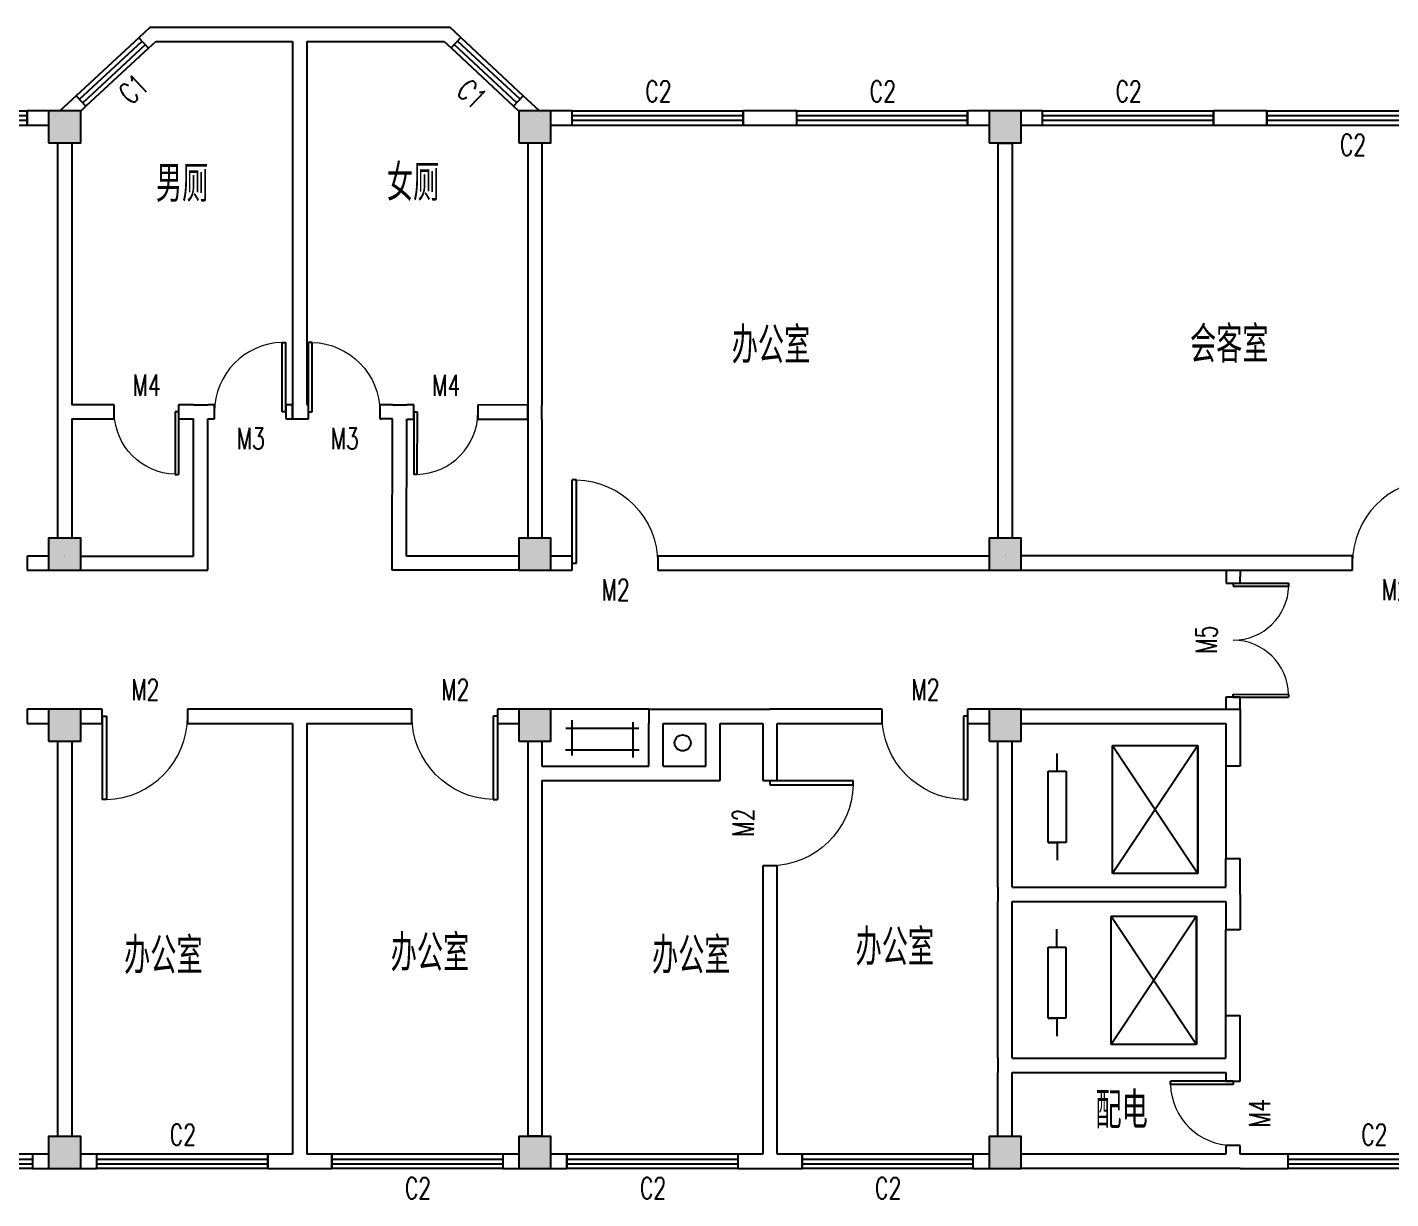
# Model space of a CAD drawing. Header units: millimetres. Extents: x 446 to 114752, y 86 to 28894.
# Drawn here: x 72421 to 91560, y 12445 to 28894 of the extents above; entities that cross this region are included whole.
import ezdxf

# ---------------------------------------------------------------- set-up
doc = ezdxf.new("R2010")
doc.units = ezdxf.units.MM
for name, color, linetype in [('COLUMN', 9, 'Continuous'), ('PUB_TEXT', 7, 'Continuous'), ('STAIR', 2, 'Continuous'), ('WALL', 9, 'Continuous'), ('WINDOW', 4, 'Continuous'), ('WINDOW_TEXT', 7, 'Continuous')]:
    doc.layers.add(name, color=color, linetype=linetype)
doc.styles.add('_TCH_WINDOW', font='SIMPLEX', dxfattribs={"bigfont": 'GBCBIG'})
doc.styles.get("Standard").update_dxf_attribs({"font": 'txt', "bigfont": 'gbcbig.shx'})

# ---------------------------------------------------------------- blocks, each defined once
blk = doc.blocks.new('_FZHK')
blk.add_lwpolyline([(-0.5, -0.5), (0.5, -0.5), (0.5, 0.5), (-0.5, 0.5)], close=True)
blk = doc.blocks.new('$DorLib2D$00000001')
for p, q in [((0.45, 0.975), (0.5, 0.975)), ((0.45, 0), (0.45, 0.975)), ((0.5, 0), (0.5, 0.975)), ((0.5, 0), (0.45, 0))]:
    blk.add_line(p, q)
at = {"lineweight": 13}
blk.add_arc((0.475, 0), 0.975, 91.4693, 180, dxfattribs=at)
blk = doc.blocks.new('$TCHSYS$WIN2D')
for p, q in [((-0.5, 0.5), (0.5, 0.5)), ((-0.5, 0.5), (-0.5, -0.5)), ((0.5, 0.5), (0.5, -0.5)), ((0.5, 0.1667), (-0.5, 0.1667)), ((0.5, -0.1667), (-0.5, -0.1667)), ((-0.5, -0.5), (0.5, -0.5))]:
    blk.add_line(p, q)
blk = doc.blocks.new('$DorLib2D$00000002')
for p, q in [((-0.5, 0), (-0.5, 0.4875)), ((-0.475, 0.4875), (-0.5, 0.4875)), ((-0.475, 0), (-0.475, 0.4875)), ((0.475, 0), (0.475, 0.4875)), ((0.475, 0.4875), (0.5, 0.4875)), ((0.5, 0), (0.5, 0.4875)), ((-0.5, 0), (-0.475, 0)), ((0.5, 0), (0.475, 0))]:
    blk.add_line(p, q)
at = {"lineweight": 13}
for centre, start, end in [((-0.4875, 0), 0, 88.53072), ((0.4875, 0), 91.46928, 180)]:
    blk.add_arc(centre, 0.4875, start, end, dxfattribs=at)

msp = doc.modelspace()

# ---------------------------------------------------------------- hatches: boundary and pattern name
h = msp.add_hatch(color=256)
h.paths.add_polyline_path([(72946.2, 27718.9), (72721.2, 27718.9), (72721.2, 27493.9), (72946.2, 27493.9)])
h.paths.add_polyline_path([(72946.2, 27493.9), (73171.2, 27493.9), (73171.2, 27718.9), (72946.2, 27718.9)])
h.paths.add_polyline_path([(72946.2, 27268.9), (73171.2, 27268.9), (73171.2, 27493.9), (72946.2, 27493.9)])
h.paths.add_polyline_path([(72946.2, 27493.9), (72721.2, 27493.9), (72721.2, 27268.9), (72946.2, 27268.9)])
h.paths.add_polyline_path([(72946.2, 21493.9), (72721.2, 21493.9), (72721.2, 21268.9), (72946.2, 21268.9)])
h.paths.add_polyline_path([(72946.2, 21493.9), (72946.2, 21268.9), (73171.2, 21268.9), (73171.2, 21493.9)])
h.paths.add_polyline_path([(73171.2, 21493.9), (73171.2, 21718.9), (72946.2, 21718.9), (72946.2, 21493.9)])
h.paths.add_polyline_path([(72946.2, 21718.9), (72721.2, 21718.9), (72721.2, 21493.9), (72946.2, 21493.9)])
h.paths.add_polyline_path([(72946.2, 13318.9), (72946.2, 12868.9), (73171.2, 12868.9), (73171.2, 13318.9)])
h.paths.add_polyline_path([(72721.2, 13318.9), (72721.2, 12868.9), (72946.2, 12868.9), (72946.2, 13318.9)])
h = msp.add_hatch(color=256)
h.paths.add_polyline_path([(79546.2, 27718.9), (79321.2, 27718.9), (79321.2, 27493.9), (79546.2, 27493.9)])
h.paths.add_polyline_path([(79546.2, 27493.9), (79771.2, 27493.9), (79771.2, 27718.9), (79546.2, 27718.9)])
h.paths.add_polyline_path([(79546.2, 27268.9), (79771.2, 27268.9), (79771.2, 27493.9), (79546.2, 27493.9)])
h.paths.add_polyline_path([(79546.2, 27493.9), (79321.2, 27493.9), (79321.2, 27268.9), (79546.2, 27268.9)])
h.paths.add_polyline_path([(79546.2, 21493.9), (79321.2, 21493.9), (79321.2, 21268.9), (79546.2, 21268.9)])
h.paths.add_polyline_path([(79546.2, 21493.9), (79546.2, 21268.9), (79771.2, 21268.9), (79771.2, 21493.9)])
h.paths.add_polyline_path([(79771.2, 21493.9), (79771.2, 21718.9), (79546.2, 21718.9), (79546.2, 21493.9)])
h.paths.add_polyline_path([(79546.2, 21718.9), (79321.2, 21718.9), (79321.2, 21493.9), (79546.2, 21493.9)])
h.paths.add_polyline_path([(79546.2, 13318.9), (79546.2, 12868.9), (79771.2, 12868.9), (79771.2, 13318.9)])
h.paths.add_polyline_path([(79321.2, 13318.9), (79321.2, 12868.9), (79546.2, 12868.9), (79546.2, 13318.9)])
h = msp.add_hatch(color=256)
h.paths.add_polyline_path([(86146.2, 27718.9), (85921.2, 27718.9), (85921.2, 27493.9), (86146.2, 27493.9)])
h.paths.add_polyline_path([(86146.2, 27493.9), (86371.2, 27493.9), (86371.2, 27718.9), (86146.2, 27718.9)])
h.paths.add_polyline_path([(86146.2, 27268.9), (86371.2, 27268.9), (86371.2, 27493.9), (86146.2, 27493.9)])
h.paths.add_polyline_path([(86146.2, 27493.9), (85921.2, 27493.9), (85921.2, 27268.9), (86146.2, 27268.9)])
h.paths.add_polyline_path([(86146.2, 21493.9), (85921.2, 21493.9), (85921.2, 21268.9), (86146.2, 21268.9)])
h.paths.add_polyline_path([(86146.2, 21493.9), (86146.2, 21268.9), (86371.2, 21268.9), (86371.2, 21493.9)])
h.paths.add_polyline_path([(86371.2, 21493.9), (86371.2, 21718.9), (86146.2, 21718.9), (86146.2, 21493.9)])
h.paths.add_polyline_path([(86146.2, 21718.9), (85921.2, 21718.9), (85921.2, 21493.9), (86146.2, 21493.9)])
h.paths.add_polyline_path([(86146.2, 13318.9), (86146.2, 12868.9), (86371.2, 12868.9), (86371.2, 13318.9)])
h.paths.add_polyline_path([(85921.2, 13318.9), (85921.2, 12868.9), (86146.2, 12868.9), (86146.2, 13318.9)])
h = msp.add_hatch(color=256)
h.paths.add_polyline_path([(72946.2, 19318.9), (72721.2, 19318.9), (72721.2, 19093.9), (72946.2, 19093.9)])
h.paths.add_polyline_path([(73171.2, 19318.9), (72946.2, 19318.9), (72946.2, 19093.9), (73171.2, 19093.9)])
h.paths.add_polyline_path([(73171.2, 19093.9), (72946.2, 19093.9), (72946.2, 18868.9), (73171.2, 18868.9)])
h.paths.add_polyline_path([(72946.2, 19093.9), (72721.2, 19093.9), (72721.2, 18868.9), (72946.2, 18868.9)])
h = msp.add_hatch(color=256)
h.paths.add_polyline_path([(79546.2, 19318.9), (79321.2, 19318.9), (79321.2, 19093.9), (79546.2, 19093.9)])
h.paths.add_polyline_path([(79771.2, 19318.9), (79546.2, 19318.9), (79546.2, 19093.9), (79771.2, 19093.9)])
h.paths.add_polyline_path([(79771.2, 19093.9), (79546.2, 19093.9), (79546.2, 18868.9), (79771.2, 18868.9)])
h.paths.add_polyline_path([(79546.2, 19093.9), (79321.2, 19093.9), (79321.2, 18868.9), (79546.2, 18868.9)])
h = msp.add_hatch(color=256)
h.paths.add_polyline_path([(86146.2, 19318.9), (85921.2, 19318.9), (85921.2, 19093.9), (86146.2, 19093.9)])
h.paths.add_polyline_path([(86371.2, 19318.9), (86146.2, 19318.9), (86146.2, 19093.9), (86371.2, 19093.9)])
h.paths.add_polyline_path([(86371.2, 19093.9), (86146.2, 19093.9), (86146.2, 18868.9), (86371.2, 18868.9)])
h.paths.add_polyline_path([(86146.2, 19093.9), (85921.2, 19093.9), (85921.2, 18868.9), (86146.2, 18868.9)])

# ---------------------------------------------------------------- linework, layer by layer
for p, q in [((81146.2, 19318.9), (79771.2, 19318.9)), ((80069.8, 18667.4), (80069.8, 19165.6)), ((79980.1, 19052.2), (81006.4, 19052.2)), ((80919.4, 19136.6), (80919.4, 18641)), ((81746.2, 19118.9), (81846.2, 19118.9)), ((81846.2, 19118.9), (81946.2, 19118.9)), ((88853.7, 18810.2), (88853.7, 17010.2)), ((81011.7, 18743.8), (79977.5, 18743.8)), ((86753.5, 18446.9), (86878.5, 18446.9)), ((86753.5, 17446.9), (86878.5, 17446.9)), ((88835.8, 16410.5), (88835.8, 14610.5)), ((86749.2, 15979.6), (86999.2, 15979.6)), ((86999.2, 14979.6), (86749.2, 14979.6)), ((86749.2, 14979.6), (86874.2, 14979.6))]:
    msp.add_line(p, q)
msp.add_circle((81621, 18845.8), 112.6)
at = {"layer": 'STAIR'}
for p, q in [((87653.7, 18810.2), (88853.7, 18810.2)), ((87653.7, 17010.2), (87653.7, 18810.2)), ((87653.7, 18810.2), (88853.7, 17010.2)), ((88853.7, 18810.2), (87653.7, 17010.2)), ((88853.7, 17010.2), (88853.7, 18810.2)), ((86878.5, 18446.9), (86878.5, 18696.9)), ((89246.2, 18718.9), (89246.2, 17222.1)), ((86753.5, 18446.9), (87003.5, 18446.9)), ((86753.5, 17446.9), (86753.5, 18446.9)), ((87003.5, 18446.9), (87003.5, 17446.9)), ((87003.5, 17446.9), (86753.5, 17446.9)), ((86878.5, 17446.9), (86878.5, 17196.9)), ((88853.7, 17010.2), (87653.7, 17010.2)), ((87635.8, 16410.5), (88835.8, 16410.5)), ((87635.8, 14610.5), (87635.8, 16410.5)), ((87635.8, 16410.5), (88835.8, 14610.5)), ((88835.8, 16410.5), (87635.8, 14610.5)), ((88835.8, 14610.5), (88835.8, 16410.5)), ((86874.2, 15979.6), (86874.2, 16229.6)), ((89246.2, 15018.9), (89246.2, 16218.9)), ((86749.2, 14979.6), (86749.2, 15979.6)), ((86749.2, 15979.6), (86874.2, 15979.6)), ((86999.2, 15979.6), (86999.2, 14979.6)), ((86874.2, 14979.6), (86874.2, 14729.6)), ((88835.8, 14610.5), (87635.8, 14610.5))]:
    msp.add_line(p, q, dxfattribs=at)
at = {"layer": 'WALL'}
for p, q in [((74146.2, 28893.9), (73988.2, 28747.3)), ((73988.2, 28747.3), (74124.2, 28600.7)), ((74146.2, 28893.9), (76246.2, 28893.9)), ((76246.2, 28893.9), (78350.9, 28893.9)), ((78506.1, 28749.4), (78350.9, 28893.9)), ((78369.8, 28603), (78506.1, 28749.4)), ((74124.2, 28600.7), (74224.7, 28693.9)), ((74224.7, 28693.9), (76146.2, 28693.9)), ((76146.2, 28693.9), (76146.2, 23393.9)), ((76346.2, 28693.9), (78272.2, 28693.9)), ((76346.2, 28693.9), (76346.2, 23593.9)), ((78272.2, 28693.9), (78369.8, 28603)), ((73108.5, 27931.1), (72879.7, 27718.9)), ((73244.5, 27784.5), (73108.5, 27931.1)), ((73171.2, 27716.5), (73244.5, 27784.5)), ((79384.3, 27931.6), (79248, 27785.2)), ((79248, 27785.2), (79321.2, 27717.1)), ((79612.7, 27718.9), (79384.3, 27931.6)), ((72721.2, 27718.9), (72421.2, 27718.9)), ((72421.2, 27718.9), (72421.2, 27518.9)), ((72810.8, 27654.9, -450), (72810.8, 27654.9, -450)), ((72845.3, 27686.9, -450), (72845.3, 27686.9, -450)), ((72879.7, 27718.9, -450), (72879.7, 27718.9, -450)), ((72879.7, 27718.9, -450), (72879.7, 27718.9, -450)), ((72913, 27718.9, -450), (72913, 27718.9, -450)), ((72946.2, 27718.9, -450), (72946.2, 27718.9, -450)), ((79546.2, 27718.9, -450), (79546.2, 27718.9, -450)), ((79579.5, 27718.9, -450), (79579.5, 27718.9, -450)), ((79612.7, 27718.9, -450), (79612.7, 27718.9, -450)), ((79612.7, 27718.9, -450), (79612.7, 27718.9, -450)), ((79631.3, 27701.6, -450), (79631.3, 27701.6, -450)), ((79649.8, 27684.4, -450), (79649.8, 27684.4, -450)), ((80071.2, 27718.9), (79771.2, 27718.9)), ((80071.2, 27518.9), (80071.2, 27718.9)), ((82846.2, 27718.9), (82471.2, 27718.9)), ((82471.2, 27718.9), (82471.2, 27518.9)), ((83221.2, 27718.9), (82846.2, 27718.9)), ((83221.2, 27518.9), (83221.2, 27718.9)), ((85921.2, 27718.9), (85621.2, 27718.9)), ((85621.2, 27718.9), (85621.2, 27518.9)), ((86671.2, 27718.9), (86371.2, 27718.9)), ((86671.2, 27518.9), (86671.2, 27718.9)), ((89821.2, 27718.9), (89071.2, 27718.9)), ((89071.2, 27718.9), (89071.2, 27518.9)), ((89821.2, 27518.9), (89821.2, 27718.9)), ((72421.2, 27518.9), (72721.2, 27518.9)), ((79771.2, 27518.9), (80071.2, 27518.9)), ((82471.2, 27518.9), (83221.2, 27518.9)), ((85621.2, 27518.9), (85921.2, 27518.9)), ((86371.2, 27518.9), (86671.2, 27518.9)), ((89071.2, 27518.9), (89821.2, 27518.9)), ((72846.2, 27268.9), (72846.2, 23593.9)), ((73046.2, 27268.9), (73046.2, 23593.9)), ((79446.2, 27268.9), (79446.2, 23489.4)), ((79646.2, 27268.9), (79646.2, 23589.2)), ((86046.2, 27261.6), (86046.2, 21718.9)), ((86246.2, 27261.6), (86046.2, 27261.6)), ((86246.2, 27261.6), (86246.2, 21718.9)), ((72846.2, 23593.9), (72846.2, 23593.9)), ((72846.2, 23593.9), (72846.2, 23393.9)), ((73643.1, 23593.9), (73046.2, 23593.9)), ((73643.1, 23393.9), (73643.1, 23593.9)), ((74755.4, 23593.9), (74543.1, 23593.9)), ((74543.1, 23593.9), (74543.1, 23393.9)), ((74755.4, 23593.9), (74755.4, 23593.9)), ((74755.4, 23593.9), (74955.4, 23593.9)), ((75050.8, 23593.9), (74955.4, 23593.9)), ((74955.4, 23593.9), (74955.4, 23593.9)), ((75050.8, 23393.9), (75050.8, 23593.9)), ((76146.2, 23593.9), (76050.8, 23593.9)), ((76050.8, 23593.9), (76050.8, 23393.9)), ((76146.2, 23393.9), (76146.2, 23593.9)), ((76369.8, 23593.9), (76346.2, 23593.9)), ((76369.8, 23393.9), (76369.8, 23593.9)), ((77393.5, 23593.9), (77369.8, 23593.9)), ((77369.8, 23593.9), (77369.8, 23393.9)), ((77549.7, 23593.5), (77393.7, 23593.9)), ((77549.7, 23593.5), (77549.7, 23593.5)), ((77549.7, 23593.5), (77749.7, 23593.1)), ((77847.3, 23592.9), (77749.7, 23593.1)), ((77749.7, 23593.1), (77749.7, 23593.1)), ((77846.8, 23392.9), (77847.3, 23592.9)), ((78747.3, 23590.8), (78746.8, 23390.8)), ((79446.4, 23589.2), (78747.3, 23590.8)), ((79446, 23389.2), (79446.4, 23589.2)), ((79646.2, 23589.2), (79646.2, 23589.2)), ((79646.2, 23389.2), (79646.2, 23589.2)), ((72846.2, 23393.9), (72846.2, 21718.9)), ((72846.2, 23393.9), (72846.2, 23393.9)), ((73046.2, 23393.9), (73046.2, 21718.9)), ((73046.2, 23393.9), (73643.1, 23393.9)), ((74543.1, 23393.9), (74755.4, 23393.9)), ((74755.4, 21468.9), (74755.4, 23393.9)), ((74955.4, 23393.9), (75050.8, 23393.9)), ((74955.4, 21268.9), (74955.4, 23393.9)), ((76050.8, 23393.9), (76146.2, 23393.9)), ((76146.2, 23393.9), (76369.8, 23393.9)), ((77369.8, 23393.9), (77393.5, 23393.9)), ((77549.2, 23393.5), (77393.3, 23393.9)), ((77544.4, 21270.8), (77549.2, 23393.5)), ((77744.9, 21465.6), (77749.2, 23393.1)), ((77749.2, 23393.1), (77846.8, 23392.9)), ((78746.8, 23390.8), (79446, 23389.2)), ((79446.2, 23489.4), (79446.2, 21718.9)), ((79646.2, 23389.2), (79646.2, 21718.9)), ((79646.2, 23389.2), (79646.2, 23389.2)), ((72721.2, 21468.9), (72421.2, 21468.9)), ((72421.2, 21468.9), (72421.2, 21268.9)), ((72946.2, 21493.9, -450), (72946.2, 21493.9, -450)), ((72946.2, 21481.4, -450), (72946.2, 21481.4, -450)), ((72946.2, 21468.9, -450), (72946.2, 21468.9, -450)), ((73171.2, 21468.9), (74755.4, 21468.9)), ((79321.2, 21465.6), (77744.4, 21465.6)), ((80071.2, 21468.9), (79771.2, 21468.9)), ((80071.2, 21268.9), (80071.2, 21468.9)), ((85921.2, 21468.9), (81271.2, 21468.9)), ((81271.2, 21468.9), (81271.2, 21268.9)), ((86146.2, 21493.9, -450), (86146.2, 21493.9, -450)), ((86146.2, 21481.4, -450), (86146.2, 21481.4, -450)), ((86146.2, 21468.9, -450), (86146.2, 21468.9, -450)), ((91022.6, 21472.6), (86372.6, 21472.6)), ((91022.6, 21272.6), (91022.6, 21472.6)), ((72421.2, 21268.9), (72721.2, 21268.9)), ((73171.2, 21268.9), (74955.4, 21268.9)), ((79321.2, 21270.8), (77544, 21270.8)), ((79771.2, 21268.9), (80071.2, 21268.9)), ((81271.2, 21268.9), (85921.2, 21268.9)), ((86372.6, 21272.6), (91022.6, 21272.6)), ((89249, 21272.6), (89248.8, 21088.5)), ((89448.8, 21088.2), (89449, 21272.6)), ((89248.8, 21088.5), (89448.8, 21088.2)), ((89246.3, 19488.9), (89246.1, 19318.9)), ((89446.4, 19488.2), (89246.3, 19488.9)), ((89446.2, 19318.9), (89446.4, 19488.2)), ((72721.2, 19318.9), (72421.2, 19318.9)), ((72421.2, 19318.9), (72421.2, 19118.9)), ((73471.2, 19318.9), (73171.2, 19318.9)), ((73471.2, 19118.9), (73471.2, 19318.9)), ((76246.2, 19318.9), (74671.2, 19318.9)), ((74671.2, 19318.9), (74671.2, 19118.9)), ((77821.2, 19318.9), (76246.2, 19318.9)), ((77821.2, 19118.9), (77821.2, 19318.9)), ((79321.2, 19318.9), (79021.2, 19318.9)), ((79021.2, 19318.9), (79021.2, 19118.9)), ((81146.2, 19318.9), (81346.2, 19318.9)), ((81146.2, 19318.9), (81146.2, 19118.9)), ((81346.2, 19318.9), (82146.2, 19318.9)), ((82146.2, 19318.9), (82846.2, 19318.9)), ((84421.2, 19318.9), (82846.2, 19318.9)), ((84421.2, 19118.9), (84421.2, 19318.9)), ((85921.2, 19318.9), (85621.2, 19318.9)), ((85621.2, 19318.9), (85621.2, 19118.9)), ((86371.2, 19318.9), (89446.2, 19318.9)), ((89446.2, 19318.9), (89446.2, 18517.1)), ((72421.2, 19118.9), (72721.2, 19118.9)), ((73171.2, 19118.9), (73471.2, 19118.9)), ((74671.2, 19118.9), (76146.2, 19118.9)), ((76146.2, 19118.9), (76146.2, 13068.9)), ((76346.2, 19118.9), (77821.2, 19118.9)), ((76346.2, 19118.9), (76346.2, 13068.9)), ((79021.2, 19118.9), (79321.2, 19118.9)), ((81146.2, 19118.9), (81146.2, 19118.9)), ((81146.2, 18518.9), (81146.2, 19118.9)), ((81346.2, 19118.9), (81946.2, 19118.9)), ((81346.2, 18518.9), (81346.2, 19118.9)), ((81946.2, 18518.9), (81946.2, 19118.9)), ((82146.2, 19118.9), (82746.2, 19118.9)), ((82146.2, 18318.9), (82146.2, 19118.9)), ((82746.2, 19118.9), (82746.2, 18318.9)), ((82946.2, 19118.9), (84421.2, 19118.9)), ((82946.2, 18318.9), (82946.2, 19118.9)), ((85621.2, 19118.9), (85921.2, 19118.9)), ((86371.2, 19118.9), (89246.2, 19118.9)), ((89246.2, 19118.9), (89246.2, 18517.1)), ((72846.2, 18868.9), (72846.2, 13318.9)), ((73046.2, 18868.9), (73046.2, 13318.9)), ((79446.2, 18868.9), (79446.2, 18518.9)), ((79646.2, 18868.9), (79646.2, 18518.9)), ((86046.2, 16818.9), (86046.2, 18868.9)), ((86246.2, 16818.9), (86246.2, 18868.9)), ((79446.2, 18518.9), (79446.2, 18518.9)), ((79446.2, 18518.9), (79446.2, 18318.9)), ((79646.2, 18518.9), (81146.2, 18518.9)), ((81346.2, 18518.9), (81946.2, 18518.9)), ((89446.2, 18517.1), (89246.2, 18517.1)), ((79446.2, 18318.9), (79446.2, 13325.5)), ((79446.2, 18318.9), (79446.2, 18318.9)), ((79646.2, 18318.9), (79646.2, 13325.5)), ((79646.2, 18318.9), (81346.2, 18318.9)), ((81346.2, 18318.9), (82146.2, 18318.9)), ((82746.2, 18318.9), (82946.2, 18318.9)), ((82946.2, 17118.9), (82746.2, 17118.9)), ((82746.2, 17118.9), (82746.2, 13068.9)), ((82946.2, 13068.9), (82946.2, 17118.9)), ((89246.2, 16818.9), (89246.2, 17222.1)), ((89246.2, 17222.1), (89446.2, 17222.1)), ((89446.2, 16718.9), (89446.2, 17222.1)), ((86046.2, 16818.9), (86046.2, 16818.9)), ((86046.2, 16818.9), (86046.2, 16618.9)), ((86246.2, 16818.9), (89246.2, 16818.9)), ((89446.2, 16718.9), (89446.2, 16218.9)), ((86046.2, 14418.9), (86046.2, 16618.9)), ((86046.2, 16618.9), (86046.2, 16618.9)), ((86246.2, 14418.9), (86246.2, 16618.9)), ((86246.2, 16618.9), (89246.2, 16618.9)), ((89246.2, 16618.9), (89246.2, 16218.9)), ((89446.2, 16218.9), (89246.2, 16218.9)), ((89246.2, 14418.9), (89246.2, 15018.9)), ((89246.2, 15018.9), (89446.2, 15018.9)), ((89446.2, 14324.3), (89446.2, 15018.9)), ((86046.2, 14418.9), (86046.2, 14418.9)), ((86046.2, 14418.9), (86046.2, 14218.9)), ((86246.2, 14418.9), (89246.2, 14418.9)), ((86046.2, 14218.9), (86046.2, 14218.9)), ((86046.2, 13318.9), (86046.2, 14218.9)), ((86246.2, 14218.9), (89246.2, 14218.9)), ((86246.2, 13318.9), (86246.2, 14218.9)), ((89246.2, 14218.9), (89246.2, 14093.9)), ((89446.2, 14093.9), (89446.2, 14318.9)), ((89246.2, 14093.9), (89446.2, 14093.9)), ((79646.2, 13325.5), (79446.2, 13325.5)), ((72721.2, 13068.9), (72496.2, 13068.9)), ((72496.2, 13068.9), (72496.2, 12868.9)), ((73396.2, 13068.9), (73171.2, 13068.9)), ((73396.2, 12868.9), (73396.2, 13068.9)), ((76146.2, 13068.9), (75796.2, 13068.9)), ((75796.2, 13068.9), (75796.2, 12868.9)), ((76696.2, 13068.9), (76346.2, 13068.9)), ((76696.2, 12868.9), (76696.2, 13068.9)), ((79321.2, 13068.9), (79096.2, 13068.9)), ((79096.2, 13068.9), (79096.2, 12868.9)), ((79996.2, 13068.9), (79771.2, 13068.9)), ((79996.2, 12868.9), (79996.2, 13068.9)), ((82746.2, 13068.9), (82396.2, 13068.9)), ((82396.2, 13068.9), (82396.2, 12868.9)), ((83296.2, 13068.9), (82946.2, 13068.9)), ((83296.2, 12868.9), (83296.2, 13068.9)), ((85921.2, 13068.9), (85696.2, 13068.9)), ((85696.2, 13068.9), (85696.2, 12868.9)), ((89246.2, 13068.9), (86371.2, 13068.9)), ((89446.2, 13193.9), (89246.2, 13193.9)), ((89246.2, 13193.9), (89246.2, 13068.9)), ((89446.2, 13068.9), (89446.2, 13193.9)), ((90121.2, 13068.9), (89446.2, 13068.9)), ((90121.2, 12868.9), (90121.2, 13068.9)), ((72496.2, 12868.9), (72721.2, 12868.9)), ((73171.2, 12868.9), (73396.2, 12868.9)), ((75796.2, 12868.9), (76246.2, 12868.9)), ((76246.2, 12868.9), (76696.2, 12868.9)), ((79096.2, 12868.9), (79321.2, 12868.9)), ((79771.2, 12868.9), (79996.2, 12868.9)), ((82396.2, 12868.9), (82846.2, 12868.9)), ((82846.2, 12868.9), (83296.2, 12868.9)), ((85696.2, 12868.9), (85921.2, 12868.9)), ((89446.2, 12868.9), (86371.2, 12868.9)), ((89446.2, 12868.9), (90121.2, 12868.9))]:
    msp.add_line(p, q, dxfattribs=at)

# ---------------------------------------------------------------- block references
at = {"layer": 'COLUMN', "xscale": 450, "yscale": 449.9999999999999, "zscale": 450}
for p in [(72946.2, 27493.9), (79546.2, 27493.9), (86146.2, 27493.9), (72946.2, 21493.9), (79546.2, 21493.9), (86146.2, 21493.9), (72946.2, 19093.9), (79546.2, 19093.9), (86146.2, 19093.9), (72946.2, 13093.9), (79546.2, 13093.9), (86146.2, 13093.9)]:
    msp.add_blockref('_FZHK', p, dxfattribs=at)
at = {"layer": 'WINDOW'}
ref = msp.add_blockref('$TCHSYS$WIN2D', (73616.4, 28265.9), dxfattribs=dict(at, xscale=1200.000000000006, yscale=-200, zscale=1200, rotation=222.8540082394203))
ref.add_attrib('A', 'C1', (73877.3, 27793.5), dxfattribs={"layer": 'WINDOW_TEXT', "height": 297.5, "rotation": 42.85401, "style": '_TCH_WINDOW', "width": 0.705882})
ref = msp.add_blockref('$TCHSYS$WIN2D', (78877.1, 28267.3), dxfattribs=dict(at, xscale=1199.999999999984, yscale=200, zscale=1200, rotation=317.0397941488834))
ref.add_attrib('A', 'C1', (78425, 27972.6), dxfattribs={"layer": 'WINDOW_TEXT', "height": 297.5, "rotation": 317.03979, "style": '_TCH_WINDOW', "width": 0.705882})
ref = msp.add_blockref('$TCHSYS$WIN2D', (71221.2, 27618.9), dxfattribs=dict(at, xscale=2400, yscale=-200, zscale=2400))
ref.add_attrib('A', 'C2', (71046.2, 27845.1), dxfattribs={"layer": 'WINDOW_TEXT', "height": 297.5, "style": '_TCH_WINDOW', "width": 0.705882})
ref = msp.add_blockref('$TCHSYS$WIN2D', (81271.2, 27618.9), dxfattribs=dict(at, xscale=2400, yscale=-200, zscale=2400))
ref.add_attrib('A', 'C2', (81096.2, 27845.1), dxfattribs={"layer": 'WINDOW_TEXT', "height": 297.5, "style": '_TCH_WINDOW', "width": 0.705882})
ref = msp.add_blockref('$TCHSYS$WIN2D', (84421.2, 27618.9), dxfattribs=dict(at, xscale=2400, yscale=-200, zscale=2400))
ref.add_attrib('A', 'C2', (84246.2, 27845.1), dxfattribs={"layer": 'WINDOW_TEXT', "height": 297.5, "style": '_TCH_WINDOW', "width": 0.705882})
ref = msp.add_blockref('$TCHSYS$WIN2D', (87871.2, 27618.9), dxfattribs=dict(at, xscale=2400, yscale=-200, zscale=2400))
ref.add_attrib('A', 'C2', (87696.2, 27845.1), dxfattribs={"layer": 'WINDOW_TEXT', "height": 297.5, "style": '_TCH_WINDOW', "width": 0.705882})
ref = msp.add_blockref('$TCHSYS$WIN2D', (91021.2, 27618.9), dxfattribs=dict(at, xscale=2400, yscale=200, zscale=2400))
ref.add_attrib('A', 'C2', (90846.2, 27095.1), dxfattribs={"layer": 'WINDOW_TEXT', "height": 297.5, "style": '_TCH_WINDOW', "width": 0.705882})
ref = msp.add_blockref('$DorLib2D$00000001', (75550.8, 23493.9), dxfattribs=dict(at, xscale=999.9999999999998, yscale=1000, zscale=1000))
ref.add_attrib('A', 'M3', (75360.8, 22970.1), dxfattribs={"layer": 'WINDOW_TEXT', "height": 297.5, "style": '_TCH_WINDOW', "width": 0.705882})
ref = msp.add_blockref('$DorLib2D$00000001', (76869.8, 23493.9), dxfattribs=dict(at, xscale=1000, yscale=-1000, zscale=1000, rotation=180))
ref.add_attrib('A', 'M3', (76679.8, 22970.1), dxfattribs={"layer": 'WINDOW_TEXT', "height": 297.5, "style": '_TCH_WINDOW', "width": 0.705882})
ref = msp.add_blockref('$DorLib2D$00000001', (74093.1, 23493.9), dxfattribs=dict(at, xscale=899.9999999999998, yscale=-900, zscale=900))
ref.add_attrib('A', 'M4', (73898.1, 23720.1), dxfattribs={"layer": 'WINDOW_TEXT', "height": 297.5, "style": '_TCH_WINDOW', "width": 0.705882})
ref = msp.add_blockref('$DorLib2D$00000001', (78297.1, 23491.8), dxfattribs=dict(at, xscale=899.9999999999767, yscale=900, zscale=900, rotation=179.8699628273938))
ref.add_attrib('A', 'M4', (78102.6, 23718.5), dxfattribs={"layer": 'WINDOW_TEXT', "height": 297.5, "rotation": 359.86996, "style": '_TCH_WINDOW', "width": 0.705882})
ref = msp.add_blockref('$DorLib2D$00000001', (80671.2, 21368.9), dxfattribs=dict(at, xscale=-1200, yscale=1200, zscale=-1200))
ref.add_attrib('A', 'M2', (80481.2, 20845.1), dxfattribs={"layer": 'WINDOW_TEXT', "height": 297.5, "style": '_TCH_WINDOW', "width": 0.705882})
ref = msp.add_blockref('$DorLib2D$00000001', (91622.6, 21372.6), dxfattribs=dict(at, xscale=1200, yscale=1200, zscale=1200))
ref.add_attrib('A', 'M2', (91432.6, 20848.8), dxfattribs={"layer": 'WINDOW_TEXT', "height": 297.5, "style": '_TCH_WINDOW', "width": 0.705882})
ref = msp.add_blockref('$DorLib2D$00000002', (89347.6, 20288.3), dxfattribs=dict(at, xscale=1599.999999999996, yscale=1600, zscale=1600, rotation=269.9143744392804))
ref.add_attrib('A', 'M5', (89121.1, 20098.6), dxfattribs={"layer": 'WINDOW_TEXT', "height": 297.5, "rotation": 89.91437, "style": '_TCH_WINDOW', "width": 0.705882})
ref = msp.add_blockref('$DorLib2D$00000001', (74071.2, 19218.9), dxfattribs=dict(at, xscale=-1200, yscale=-1200, zscale=-1200))
ref.add_attrib('A', 'M2', (73881.2, 19445.1), dxfattribs={"layer": 'WINDOW_TEXT', "height": 297.5, "style": '_TCH_WINDOW', "width": 0.705882})
ref = msp.add_blockref('$DorLib2D$00000001', (78421.2, 19218.9), dxfattribs=dict(at, xscale=1200, yscale=-1200, zscale=1200))
ref.add_attrib('A', 'M2', (78231.2, 19445.1), dxfattribs={"layer": 'WINDOW_TEXT', "height": 297.5, "style": '_TCH_WINDOW', "width": 0.705882})
ref = msp.add_blockref('$DorLib2D$00000001', (85021.2, 19218.9), dxfattribs=dict(at, xscale=1200, yscale=-1200, zscale=1200))
ref.add_attrib('A', 'M2', (84831.2, 19445.1), dxfattribs={"layer": 'WINDOW_TEXT', "height": 297.5, "style": '_TCH_WINDOW', "width": 0.705882})
ref = msp.add_blockref('$DorLib2D$00000001', (82846.2, 17718.9), dxfattribs=dict(at, xscale=-1200, yscale=1200, zscale=-1200, rotation=270))
ref.add_attrib('A', 'M2', (82620, 17528.9), dxfattribs={"layer": 'WINDOW_TEXT', "height": 297.5, "rotation": 90, "style": '_TCH_WINDOW', "width": 0.705882})
ref = msp.add_blockref('$DorLib2D$00000001', (89346.2, 13643.9), dxfattribs=dict(at, xscale=900, yscale=900, zscale=900, rotation=90))
ref.add_attrib('A', 'M4', (89870, 13448.9), dxfattribs={"layer": 'WINDOW_TEXT', "height": 297.5, "rotation": 90, "style": '_TCH_WINDOW', "width": 0.705882})
ref = msp.add_blockref('$TCHSYS$WIN2D', (74596.2, 12968.9), dxfattribs=dict(at, xscale=2400, yscale=200, zscale=2400, rotation=180))
ref.add_attrib('A', 'C2', (74421.2, 13195.1), dxfattribs={"layer": 'WINDOW_TEXT', "height": 297.5, "style": '_TCH_WINDOW', "width": 0.705882})
ref = msp.add_blockref('$TCHSYS$WIN2D', (91321.2, 12968.9), dxfattribs=dict(at, xscale=2400, yscale=200, zscale=2400, rotation=179.9999999999996))
ref.add_attrib('A', 'C2', (91146.2, 13195.1), dxfattribs={"layer": 'WINDOW_TEXT', "height": 297.5, "rotation": 360, "style": '_TCH_WINDOW', "width": 0.705882})
ref = msp.add_blockref('$TCHSYS$WIN2D', (71296.2, 12968.9), dxfattribs=dict(at, xscale=2400, yscale=-200, zscale=2400, rotation=180))
ref.add_attrib('A', 'C2', (71121.2, 12445.1), dxfattribs={"layer": 'WINDOW_TEXT', "height": 297.5, "style": '_TCH_WINDOW', "width": 0.705882})
ref = msp.add_blockref('$TCHSYS$WIN2D', (77896.2, 12968.9), dxfattribs=dict(at, xscale=2400, yscale=-200, zscale=2400, rotation=180))
ref.add_attrib('A', 'C2', (77721.2, 12445.1), dxfattribs={"layer": 'WINDOW_TEXT', "height": 297.5, "style": '_TCH_WINDOW', "width": 0.705882})
ref = msp.add_blockref('$TCHSYS$WIN2D', (81196.2, 12968.9), dxfattribs=dict(at, xscale=2400, yscale=-200, zscale=2400, rotation=180))
ref.add_attrib('A', 'C2', (81021.2, 12445.1), dxfattribs={"layer": 'WINDOW_TEXT', "height": 297.5, "style": '_TCH_WINDOW', "width": 0.705882})
ref = msp.add_blockref('$TCHSYS$WIN2D', (84496.2, 12968.9), dxfattribs=dict(at, xscale=2400, yscale=-200, zscale=2400, rotation=180))
ref.add_attrib('A', 'C2', (84321.2, 12445.1), dxfattribs={"layer": 'WINDOW_TEXT', "height": 297.5, "style": '_TCH_WINDOW', "width": 0.705882})

# ---------------------------------------------------------------- texts
at = {"layer": 'PUB_TEXT'}
for s, p in [('女厕', (77469.6, 26455.1)), ('男厕', (74227.1, 26441.8)), ('办公室', (82309.5, 24173.2)), ('会客室', (88742.6, 24185)), ('办公室', (84047.7, 15719.4)), ('办公室', (73779.8, 15602.5)), ('办公室', (77522.4, 15640.5)), ('办公室', (81190.7, 15603.7)), ('配电', (87414.7, 13430.8))]:
    msp.add_text(s, height=510.64, dxfattribs=at).set_placement(p)

doc.saveas('drawing.dxf')
